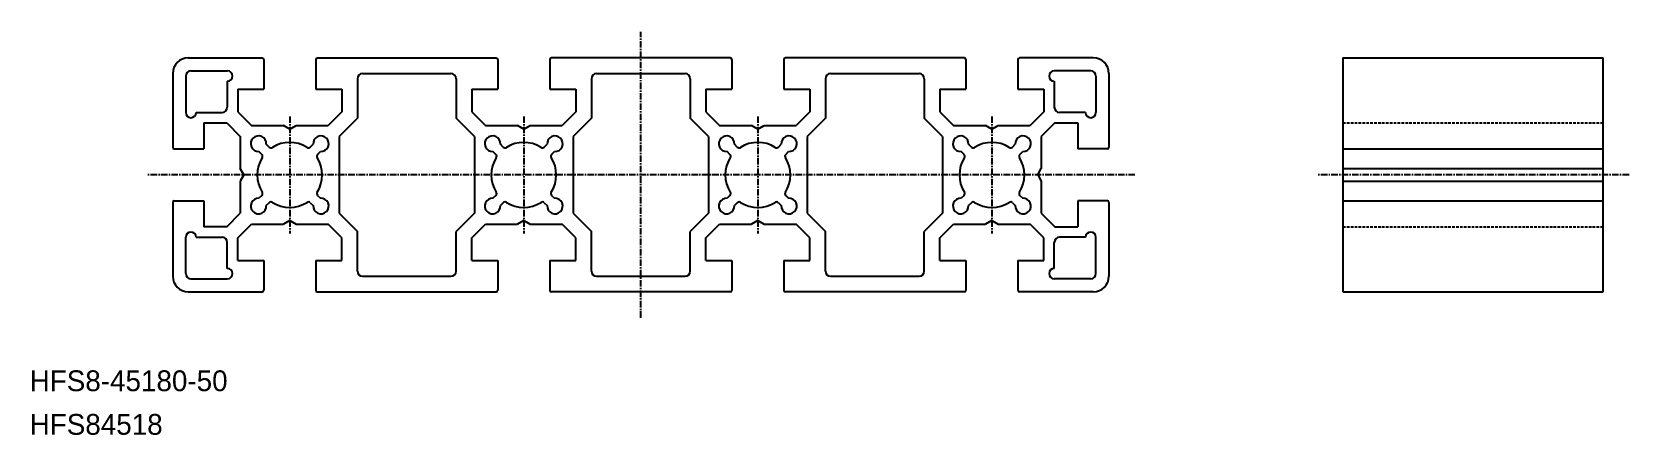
# Model space of a CAD drawing. Extents: x 0 to 308, y 0 to 78.
import ezdxf

# ---------------------------------------------------------------- set-up
doc = ezdxf.new("R2010")
doc.units = 0
doc.linetypes.add('CENTER', pattern=[2, 1.25, -0.25, 0.25, -0.25])
doc.linetypes.add('DASHED', pattern=[0.75, 0.5, -0.25])
doc.layers.get('0').update_dxf_attribs({"linetype": 'CONTINUOUS'})
doc.layers.add('CENTER', color=1, linetype='CENTER')

msp = doc.modelspace()

# ---------------------------------------------------------------- linework, layer by layer
at = {"color": 7, "linetype": 'CONTINUOUS'}
for p, q in [((30.5, 72.5), (44.7, 72.5)), ((45, 72.2), (45, 66.5)), ((55, 72.2), (55, 66.5)), ((55.3, 72.5), (89.7, 72.5)), ((90, 72.2), (90, 66.5)), ((100, 72.2), (100, 66.5)), ((134.7, 72.5), (100.3, 72.5)), ((135, 72.2), (135, 66.5)), ((145, 72.2), (145, 66.5)), ((179.7, 72.5), (145.3, 72.5)), ((180, 72.2), (180, 66.5)), ((190, 72.2), (190, 66.5)), ((204.5, 72.5), (190.3, 72.5)), ((252.5, 72.5), (252.5, 27.5)), ((252.5, 72.5), (302.5, 72.5)), ((302.5, 27.5), (302.5, 72.5)), ((27.5, 69.5), (27.5, 55.3)), ((30, 69), (30, 62)), ((31, 70), (38, 70)), ((38, 68), (38, 63)), ((63, 68.5), (63, 60.88)), ((64, 69.5), (81, 69.5)), ((82, 68.5), (82, 60.88)), ((108, 68.5), (108, 60.88)), ((109, 69.5), (126, 69.5)), ((127, 68.5), (127, 60.88)), ((153, 68.5), (153, 60.88)), ((154, 69.5), (171, 69.5)), ((172, 68.5), (172, 60.88)), ((204, 70), (197, 70)), ((197, 68), (197, 63)), ((205, 69), (205, 62)), ((207.5, 69.5), (207.5, 55.3)), ((40, 66.5), (40, 62.12)), ((40, 66.5), (45, 66.5)), ((55, 66.5), (60, 66.5)), ((60, 66.5), (60, 62.12)), ((85, 66.5), (85, 62.12)), ((85, 66.5), (90, 66.5)), ((100, 66.5), (105, 66.5)), ((105, 66.5), (105, 62.12)), ((130, 66.5), (130, 62.12)), ((130, 66.5), (135, 66.5)), ((145, 66.5), (150, 66.5)), ((150, 66.5), (150, 62.12)), ((175, 66.5), (175, 62.12)), ((175, 66.5), (180, 66.5)), ((190, 66.5), (195, 66.5)), ((195, 66.5), (195, 62.12)), ((32, 62), (37, 62)), ((40, 62.12), (42.62, 59.5)), ((60, 62.12), (57.38, 59.5)), ((85, 62.12), (87.62, 59.5)), ((105, 62.12), (102.38, 59.5)), ((130, 62.12), (132.62, 59.5)), ((150, 62.12), (147.38, 59.5)), ((175, 62.12), (177.62, 59.5)), ((195, 62.12), (192.38, 59.5)), ((203, 62), (198, 62)), ((33.5, 60), (37.88, 60)), ((33.5, 60), (33.5, 55)), ((37.88, 60), (40.5, 57.38)), ((42.62, 59.5), (48.79, 59.5)), ((50, 58.8), (48.79, 59.5)), ((50, 58.8), (51.21, 59.5)), ((51.21, 59.5), (57.38, 59.5)), ((63, 60.88), (59.5, 57.38)), ((85.5, 57.38), (82, 60.88)), ((87.62, 59.5), (93.79, 59.5)), ((95, 58.8), (93.79, 59.5)), ((95, 58.8), (96.21, 59.5)), ((96.21, 59.5), (102.38, 59.5)), ((108, 60.88), (104.5, 57.38)), ((130.5, 57.38), (127, 60.88)), ((132.62, 59.5), (138.79, 59.5)), ((140, 58.8), (138.79, 59.5)), ((140, 58.8), (141.21, 59.5)), ((141.21, 59.5), (147.38, 59.5)), ((153, 60.88), (149.5, 57.38)), ((175.5, 57.38), (172, 60.88)), ((177.62, 59.5), (183.79, 59.5)), ((185, 58.8), (183.79, 59.5)), ((185, 58.8), (186.21, 59.5)), ((186.21, 59.5), (192.38, 59.5)), ((197.12, 60), (194.5, 57.38)), ((197.12, 60), (201.5, 60)), ((201.5, 60), (201.5, 55)), ((40.5, 57.38), (40.5, 51.21)), ((46.05, 55.36), (45.5, 55.92)), ((53.95, 55.36), (54.5, 55.92)), ((59.5, 57.38), (59.5, 42.62)), ((85.5, 57.38), (85.5, 42.62)), ((91.05, 55.36), (90.5, 55.92)), ((98.95, 55.36), (99.5, 55.92)), ((104.5, 57.38), (104.5, 42.62)), ((130.5, 57.38), (130.5, 42.62)), ((136.05, 55.36), (135.5, 55.92)), ((143.95, 55.36), (144.5, 55.92)), ((149.5, 57.38), (149.5, 42.62)), ((175.5, 57.38), (175.5, 42.62)), ((181.05, 55.36), (180.5, 55.92)), ((188.95, 55.36), (189.5, 55.92)), ((194.5, 57.38), (194.5, 51.21)), ((27.8, 55), (33.5, 55)), ((44.64, 53.95), (44.08, 54.5)), ((55.36, 53.95), (55.92, 54.5)), ((89.64, 53.95), (89.08, 54.5)), ((100.36, 53.95), (100.92, 54.5)), ((134.64, 53.95), (134.08, 54.5)), ((145.36, 53.95), (145.92, 54.5)), ((179.64, 53.95), (179.08, 54.5)), ((190.36, 53.95), (190.92, 54.5)), ((207.2, 55), (201.5, 55)), ((252.5, 55), (302.5, 55)), ((41.2, 50), (40.5, 51.21)), ((41.2, 50), (40.5, 48.79)), ((193.8, 50), (194.5, 51.21)), ((193.8, 50), (194.5, 48.79)), ((252.5, 51.21), (302.5, 51.21)), ((40.5, 48.79), (40.5, 42.62)), ((194.5, 48.79), (194.5, 42.62)), ((252.5, 48.79), (302.5, 48.79)), ((27.5, 44.7), (27.5, 30.5)), ((27.8, 45), (33.5, 45)), ((33.5, 45), (33.5, 40)), ((44.64, 46.05), (44.08, 45.5)), ((46.05, 44.64), (45.5, 44.08)), ((53.95, 44.64), (54.5, 44.08)), ((55.36, 46.05), (55.92, 45.5)), ((89.64, 46.05), (89.08, 45.5)), ((91.05, 44.64), (90.5, 44.08)), ((98.95, 44.64), (99.5, 44.08)), ((100.36, 46.05), (100.92, 45.5)), ((134.64, 46.05), (134.08, 45.5)), ((136.05, 44.64), (135.5, 44.08)), ((143.95, 44.64), (144.5, 44.08)), ((145.36, 46.05), (145.92, 45.5)), ((179.64, 46.05), (179.08, 45.5)), ((181.05, 44.64), (180.5, 44.08)), ((188.95, 44.64), (189.5, 44.08)), ((190.36, 46.05), (190.92, 45.5)), ((201.5, 45), (201.5, 40)), ((207.2, 45), (201.5, 45)), ((207.5, 44.7), (207.5, 30.5)), ((252.5, 45), (302.5, 45)), ((37.88, 40), (33.5, 40)), ((37.88, 40), (40.5, 42.62)), ((40, 37.88), (42.62, 40.5)), ((42.62, 40.5), (48.79, 40.5)), ((50, 41.2), (48.79, 40.5)), ((50, 41.2), (51.21, 40.5)), ((51.21, 40.5), (57.38, 40.5)), ((60, 37.88), (57.38, 40.5)), ((59.5, 42.62), (63, 39.12)), ((85.5, 42.62), (82, 39.12)), ((85, 37.88), (87.62, 40.5)), ((87.62, 40.5), (93.79, 40.5)), ((95, 41.2), (93.79, 40.5)), ((95, 41.2), (96.21, 40.5)), ((96.21, 40.5), (102.38, 40.5)), ((105, 37.88), (102.38, 40.5)), ((104.5, 42.62), (108, 39.12)), ((130.5, 42.62), (127, 39.12)), ((130, 37.88), (132.62, 40.5)), ((132.62, 40.5), (138.79, 40.5)), ((140, 41.2), (138.79, 40.5)), ((140, 41.2), (141.21, 40.5)), ((141.21, 40.5), (147.38, 40.5)), ((150, 37.88), (147.38, 40.5)), ((149.5, 42.62), (153, 39.12)), ((175.5, 42.62), (172, 39.12)), ((175, 37.88), (177.62, 40.5)), ((177.62, 40.5), (183.79, 40.5)), ((185, 41.2), (183.79, 40.5)), ((185, 41.2), (186.21, 40.5)), ((186.21, 40.5), (192.38, 40.5)), ((195, 37.88), (192.38, 40.5)), ((194.5, 42.62), (197.12, 40)), ((197.12, 40), (201.5, 40)), ((30, 31), (30, 38)), ((32, 38), (37, 38)), ((38, 32), (38, 37)), ((40, 33.5), (40, 37.88)), ((60, 33.5), (60, 37.88)), ((63, 31.5), (63, 39.12)), ((82, 31.5), (82, 39.12)), ((85, 33.5), (85, 37.88)), ((105, 33.5), (105, 37.88)), ((108, 31.5), (108, 39.12)), ((127, 31.5), (127, 39.12)), ((130, 33.5), (130, 37.88)), ((150, 33.5), (150, 37.88)), ((153, 31.5), (153, 39.12)), ((172, 31.5), (172, 39.12)), ((175, 33.5), (175, 37.88)), ((195, 33.5), (195, 37.88)), ((197, 32), (197, 37)), ((203, 38), (198, 38)), ((205, 31), (205, 38)), ((40, 33.5), (45, 33.5)), ((45, 33.5), (45, 27.8)), ((55, 33.5), (60, 33.5)), ((55, 33.5), (55, 27.8)), ((85, 33.5), (90, 33.5)), ((90, 33.5), (90, 27.8)), ((100, 33.5), (105, 33.5)), ((100, 33.5), (100, 27.8)), ((130, 33.5), (135, 33.5)), ((135, 33.5), (135, 27.8)), ((145, 33.5), (150, 33.5)), ((145, 33.5), (145, 27.8)), ((175, 33.5), (180, 33.5)), ((180, 33.5), (180, 27.8)), ((190, 33.5), (195, 33.5)), ((190, 33.5), (190, 27.8)), ((31, 30), (38, 30)), ((64, 30.5), (81, 30.5)), ((109, 30.5), (126, 30.5)), ((154, 30.5), (171, 30.5)), ((204, 30), (197, 30)), ((30.5, 27.5), (44.7, 27.5)), ((55.3, 27.5), (89.7, 27.5)), ((134.7, 27.5), (100.3, 27.5)), ((179.7, 27.5), (145.3, 27.5)), ((204.5, 27.5), (190.3, 27.5)), ((252.5, 27.5), (302.5, 27.5))]:
    msp.add_line(p, q, dxfattribs=at)
at = {"color": 3, "linetype": 'DASHED'}
for p, q in [((252.5, 60), (302.5, 60)), ((252.5, 40), (302.5, 40))]:
    msp.add_line(p, q, dxfattribs=at)
at = {"color": 7, "linetype": 'CONTINUOUS'}
for centre, radius, start, end in [((30.5, 69.5), 3, 90, 180), ((44.7, 72.2), 0.3, 0, 90), ((55.3, 72.2), 0.3, 90, 180), ((89.7, 72.2), 0.3, 0, 90), ((100.3, 72.2), 0.3, 90, 180), ((134.7, 72.2), 0.3, 0, 90), ((145.3, 72.2), 0.3, 90, 180), ((179.7, 72.2), 0.3, 0, 90), ((190.3, 72.2), 0.3, 90, 180), ((204.5, 69.5), 3, 0, 90), ((31, 69), 1, 90, 180), ((38, 69), 1, 270, 90), ((64, 68.5), 1, 90, 180), ((81, 68.5), 1, 0, 90), ((109, 68.5), 1, 90, 180), ((126, 68.5), 1, 0, 90), ((154, 68.5), 1, 90, 180), ((171, 68.5), 1, 0, 90), ((197, 69), 1, 90, 270), ((204, 69), 1, 0, 90), ((31, 62), 1, 180, 0), ((37, 63), 1, 270, 0), ((198, 63), 1, 180, 270), ((204, 62), 1, 180, 0), ((27.8, 55.3), 0.3, 180, 270), ((44, 56), 1.5, 356.8109, 273.1903), ((46.41, 55.71), 0.5, 225, 302.1604), ((50, 50), 6.25, 57.8396, 122.1604), ((53.59, 55.71), 0.5, 237.8396, 315), ((56, 56), 1.5, 266.8109, 183.1903), ((89, 56), 1.5, 356.8109, 273.1903), ((91.41, 55.71), 0.5, 225, 302.1604), ((95, 50), 6.25, 57.8396, 122.1604), ((98.59, 55.71), 0.5, 237.8396, 315), ((101, 56), 1.5, 266.8109, 183.1903), ((134, 56), 1.5, 356.8109, 273.1903), ((136.41, 55.71), 0.5, 225, 302.1604), ((140, 50), 6.25, 57.8396, 122.1604), ((143.59, 55.71), 0.5, 237.8396, 315), ((146, 56), 1.5, 266.8109, 183.1903), ((179, 56), 1.5, 356.8109, 273.1903), ((181.41, 55.71), 0.5, 225, 302.1604), ((185, 50), 6.25, 57.8396, 122.1604), ((188.59, 55.71), 0.5, 237.8396, 315), ((191, 56), 1.5, 266.8109, 183.1903), ((207.2, 55.3), 0.3, 270, 360), ((50, 50), 6.25, 147.8396, 212.1604), ((44.29, 53.59), 0.5, 327.8396, 45), ((55.71, 53.59), 0.5, 135, 212.1604), ((50, 50), 6.25, 327.8396, 32.1604), ((95, 50), 6.25, 147.8396, 212.1604), ((89.29, 53.59), 0.5, 327.8396, 45), ((100.71, 53.59), 0.5, 135, 212.1604), ((95, 50), 6.25, 327.8396, 32.1604), ((140, 50), 6.25, 147.8396, 212.1604), ((134.29, 53.59), 0.5, 327.8396, 45), ((145.71, 53.59), 0.5, 135, 212.1604), ((140, 50), 6.25, 327.8396, 32.1604), ((185, 50), 6.25, 147.8396, 212.1604), ((179.29, 53.59), 0.5, 327.8396, 45), ((190.71, 53.59), 0.5, 135, 212.1604), ((185, 50), 6.25, 327.8396, 32.1604), ((44.29, 46.41), 0.5, 315, 32.1604), ((55.71, 46.41), 0.5, 147.8396, 225), ((89.29, 46.41), 0.5, 315, 32.1604), ((100.71, 46.41), 0.5, 147.8396, 225), ((134.29, 46.41), 0.5, 315, 32.1604), ((145.71, 46.41), 0.5, 147.8396, 225), ((179.29, 46.41), 0.5, 315, 32.1604), ((190.71, 46.41), 0.5, 147.8396, 225), ((27.8, 44.7), 0.3, 90, 180), ((44, 44), 1.5, 86.8097, 3.1891), ((46.41, 44.29), 0.5, 57.8396, 135), ((50, 50), 6.25, 237.8396, 302.1604), ((53.59, 44.29), 0.5, 45, 122.1604), ((56, 44), 1.5, 176.8097, 93.1891), ((89, 44), 1.5, 86.8097, 3.1891), ((91.41, 44.29), 0.5, 57.8396, 135), ((95, 50), 6.25, 237.8396, 302.1604), ((98.59, 44.29), 0.5, 45, 122.1604), ((101, 44), 1.5, 176.8097, 93.1891), ((134, 44), 1.5, 86.8097, 3.1891), ((136.41, 44.29), 0.5, 57.8396, 135), ((140, 50), 6.25, 237.8396, 302.1604), ((143.59, 44.29), 0.5, 45, 122.1604), ((146, 44), 1.5, 176.8097, 93.1891), ((179, 44), 1.5, 86.8097, 3.1891), ((181.41, 44.29), 0.5, 57.8396, 135), ((185, 50), 6.25, 237.8396, 302.1604), ((188.59, 44.29), 0.5, 45, 122.1604), ((191, 44), 1.5, 176.8097, 93.1891), ((207.2, 44.7), 0.3, 0, 90), ((31, 38), 1, 0, 180), ((37, 37), 1, 0, 90), ((198, 37), 1, 90, 180), ((204, 38), 1, 0, 180), ((31, 31), 1, 180, 270), ((38, 31), 1, 270, 90), ((64, 31.5), 1, 180, 270), ((81, 31.5), 1, 270, 0), ((109, 31.5), 1, 180, 270), ((126, 31.5), 1, 270, 0), ((154, 31.5), 1, 180, 270), ((171, 31.5), 1, 270, 0), ((197, 31), 1, 90, 270), ((204, 31), 1, 270, 0), ((30.5, 30.5), 3, 180, 270), ((44.7, 27.8), 0.3, 270, 0), ((55.3, 27.8), 0.3, 180, 270), ((89.7, 27.8), 0.3, 270, 0), ((100.3, 27.8), 0.3, 180, 270), ((134.7, 27.8), 0.3, 270, 0), ((145.3, 27.8), 0.3, 180, 270), ((179.7, 27.8), 0.3, 270, 0), ((190.3, 27.8), 0.3, 180, 270), ((204.5, 30.5), 3, 270, 0)]:
    msp.add_arc(centre, radius, start, end, dxfattribs=at)
at = {"layer": 'CENTER', "color": 1, "linetype": 'CENTER'}
for p, q in [((117.5, 22.5), (117.5, 77.5)), ((50, 61.25), (50, 38.75)), ((95, 61.25), (95, 38.75)), ((140, 61.25), (140, 38.75)), ((185, 61.25), (185, 38.75)), ((212.5, 50), (22.5, 50)), ((307.5, 50), (247.5, 50))]:
    msp.add_line(p, q, dxfattribs=at)

# ---------------------------------------------------------------- texts
at = {"color": 7, "linetype": 'CONTINUOUS'}
for s, p in [('HFS8-45180-50', (0, 8.39)), ('HFS84518', (0, 0))]:
    msp.add_text(s, height=4, dxfattribs=at).set_placement(p)

doc.saveas('drawing.dxf')
